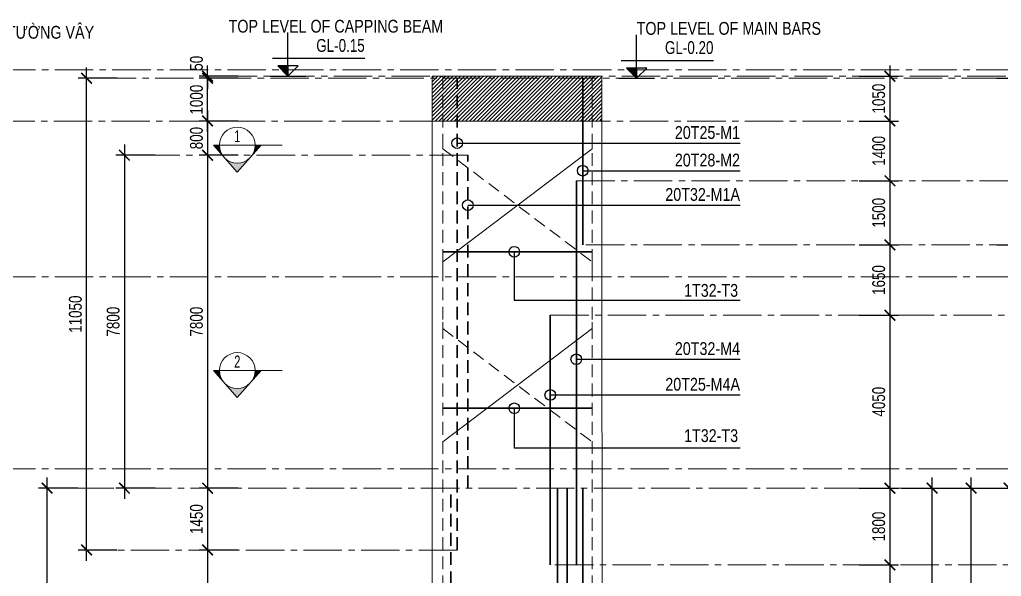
# Model space of a CAD drawing. Header units: millimetres. Extents: x 2746337 to 7547699, y -363432 to 15720.
# Drawn here: x 2972833 to 2995849, y -11866 to 1174 of the extents above; entities that cross this region are included whole.
import ezdxf
from ezdxf.enums import TextEntityAlignment as Align

# ---------------------------------------------------------------- set-up
doc = ezdxf.new("R2010")
doc.units = ezdxf.units.MM
doc.header["$LTSCALE"] = 1200
doc.header["$PDMODE"] = 3
for name, pattern in [('CENTER2', [1.125, 0.75, -0.125, 0.125, -0.125]), ('CONTINOUS', [0]), ('HIDDEN', [0.375, 0.25, -0.125])]:
    doc.linetypes.add(name, pattern=pattern)
for name, color, linetype, lineweight in [('1', 9, 'Continuous', 13), ('BOUND', 3, 'Continuous', 20), ('C1CO', 4, 'Continuous', 35), ('ENOTE', 2, 'Continuous', 15), ('Grid line', 160, 'CENTER2', 5), ('HIDE', 8, 'HIDDEN', 13), ('K-THUOC', 1, 'Continuous', 18), ('LEADER', 8, 'Continuous', 9), ('T1CO', 4, 'Continuous', 20), ('T1HI', 4, 'HIDDEN', 13), ('TCHI', 4, 'HIDDEN', 30), ('TEXTMA', 2, 'Continuous', 13), ('TEXTVN', 2, 'Continuous', 20)]:
    doc.layers.add(name, color=color, linetype=linetype, lineweight=lineweight)
for name, color, linetype in [('CDC.02.DIM', 1, 'Continuous'), ('CDC.06.TEXT', 2, 'Continuous'), ('CDC.10.HATCH', 251, 'Continuous')]:
    doc.layers.add(name, color=color, linetype=linetype)
doc.styles.add('DB_Arial', font='arial.ttf', dxfattribs={"width": 0.8})
doc.styles.add('SMTEXT', font='arial.ttf', dxfattribs={"width": 0.75})
doc.styles.add('TEXTVN', font='VHELVCN.TTF', dxfattribs={"width": 0.8})
doc.dimstyles.new('BSV1-100', dxfattribs={"dimtxt": 300, "dimasz": 250, "dimexe": 200, "dimexo": 0, "dimgap": 108, "dimtad": 1, "dimdec": 0, "dimdsep": 46, "dimtxsty": 'SMTEXT', "dimblk": 'ARCHTICK', "dimcen": 100, "dimdle": 250, "dimclrd": 256, "dimclre": 256, "dimclrt": 1, "dimadec": 0, "dimazin": 0, "dimtfac": 1, "dimtdec": 0, "dimtix": 1, "dimtmove": 2, "dimatfit": 3, "dimfxl": 720, "dimfxlon": 1, "dimtolj": 1, "dimtzin": 0, "dimarcsym": 0})
doc.dimstyles.new('BSV25', dxfattribs={"dimtxt": 300, "dimasz": 250, "dimexe": 200, "dimexo": 0, "dimgap": 108, "dimtad": 1, "dimdec": 0, "dimlfac": 0.25, "dimdsep": 46, "dimtxsty": 'SMTEXT', "dimblk": 'ARCHTICK', "dimcen": 100, "dimdle": 250, "dimclrd": 256, "dimclre": 256, "dimclrt": 2, "dimadec": 0, "dimazin": 0, "dimtfac": 1, "dimtdec": 0, "dimtix": 1, "dimtmove": 2, "dimatfit": 3, "dimfxl": 800, "dimfxlon": 1, "dimtolj": 1, "dimtzin": 0, "dimarcsym": 0})

# ---------------------------------------------------------------- blocks, each defined once
blk = doc.blocks.new('_ArchTick')
at = {"color": 0, "linetype": 'ByBlock', "const_width": 0.15}
blk.add_lwpolyline([(-0.5, -0.5), (0.5, 0.5)], dxfattribs=at)
blk = doc.blocks.new('SIGSEC')
at = {"layer": '1', "lineweight": 9}
h = blk.add_hatch(color=256, dxfattribs=at)
h.dxf.hatch_style = 1
h.paths.add_polyline_path([(-420, 0), (-560, 0), (-315, -278, -0.182676)])
h = blk.add_hatch(color=256, dxfattribs=at)
h.dxf.hatch_style = 1
h.paths.add_polyline_path([(560, 0), (420, 0, -0.182676), (315, -278)])
h = blk.add_hatch(color=256, dxfattribs=at)
h.dxf.hatch_style = 1
h.paths.add_polyline_path([(315, -278, -0.451416), (-315, -278), (0, -635)])
at = {"layer": '1', "lineweight": 9, "elevation": 0}
blk.add_lwpolyline([(1050, 0), (-560, 0), (0, -635), (560, 0)], dxfattribs=at)
at = {"layer": '1', "lineweight": 9}
blk.add_circle((0, 0), 420, dxfattribs=at)
at = {"layer": 'BOUND', "lineweight": 9, "style": 'TEXTVN', "width": 0.8}
blk.add_attdef('SEC', text='', height=280, dxfattribs=at).set_placement((0, 210, 0), align=Align.MIDDLE_CENTER)
blk = doc.blocks.new('tag_cd')
at = {"layer": 'CDC.10.HATCH'}
blk.add_hatch(color=256, dxfattribs=at).paths.add_polyline_path([(180, 240), (420, 0), (420, 240)])
at = {"layer": 'CDC.02.DIM'}
for points in [[(420, 240), (420, 0), (660, 240), (180, 240), (420, 0), (420, 1020)], [(60, 420), (2220, 420)], [(0, 0), (840, 0)]]:
    blk.add_lwpolyline(points, dxfattribs=at)
at = {"layer": 'CDC.06.TEXT', "ltscale": 0.5, "style": 'SMTEXT', "width": 0.75}
blk.add_attdef('CD', text='', height=300, dxfattribs=at).set_placement((2220, 570), align=Align.RIGHT)
blk = doc.blocks.new('*D331')
at = {"layer": 'Defpoints', "color": 0, "transparency": 16777216}
for p in [(2967228, 0), (2966665, -4850), (2999944, -4850)]:
    blk.add_point(p, dxfattribs=at)
at = {"layer": 'K-THUOC', "lineweight": -2, "transparency": 16777216}
for p, q in [((2966665, 250), (2966665, -5100)), ((2967228, 0), (2966465, 0)), ((2967385, -4850), (2966465, -4850))]:
    blk.add_line(p, q, dxfattribs=at)
at = {"layer": 'K-THUOC', "lineweight": -2, "transparency": 16777216, "xscale": 250, "yscale": 250, "zscale": 250}
for p, rotation in [((2966665, 0), 90), ((2966665, -4850), 270)]:
    blk.add_blockref('_ArchTick', p, dxfattribs=dict(at, rotation=rotation))
at = {"layer": 'K-THUOC', "color": 1, "transparency": 16777216, "insert": (2966404, -2425), "char_height": 300, "attachment_point": 5, "rotation": 90, "style": 'SMTEXT'}
blk.add_mtext('\\A1;4850', dxfattribs=at)
blk = doc.blocks.new('*D332')
at = {"layer": 'Defpoints', "color": 0, "transparency": 16777216}
for p in [(2999944, -4850), (2966665, -9350), (2999944, -9350)]:
    blk.add_point(p, dxfattribs=at)
at = {"layer": 'K-THUOC', "lineweight": -2, "transparency": 16777216}
for p, q in [((2966665, -4600), (2966665, -9600)), ((2967385, -4850), (2966465, -4850)), ((2967385, -9350), (2966465, -9350))]:
    blk.add_line(p, q, dxfattribs=at)
at = {"layer": 'K-THUOC', "lineweight": -2, "transparency": 16777216, "xscale": 250, "yscale": 250, "zscale": 250}
for p, rotation in [((2966665, -4850), 90), ((2966665, -9350), 270)]:
    blk.add_blockref('_ArchTick', p, dxfattribs=dict(at, rotation=rotation))
at = {"layer": 'K-THUOC', "color": 1, "transparency": 16777216, "insert": (2966404, -7100), "char_height": 300, "attachment_point": 5, "rotation": 90, "style": 'SMTEXT'}
blk.add_mtext('\\A1;4500', dxfattribs=at)
blk = doc.blocks.new('*D333')
at = {"layer": 'Defpoints', "color": 0, "transparency": 16777216}
for p in [(2999944, -9350), (2966665, -13150), (2999944, -13150)]:
    blk.add_point(p, dxfattribs=at)
at = {"layer": 'K-THUOC', "lineweight": -2, "transparency": 16777216}
for p, q in [((2966665, -9100), (2966665, -13400)), ((2967385, -9350), (2966465, -9350)), ((2967385, -13150), (2966465, -13150))]:
    blk.add_line(p, q, dxfattribs=at)
at = {"layer": 'K-THUOC', "lineweight": -2, "transparency": 16777216, "xscale": 250, "yscale": 250, "zscale": 250}
for p, rotation in [((2966665, -9350), 90), ((2966665, -13150), 270)]:
    blk.add_blockref('_ArchTick', p, dxfattribs=dict(at, rotation=rotation))
at = {"layer": 'K-THUOC', "color": 1, "transparency": 16777216, "insert": (2966404, -11250), "char_height": 300, "attachment_point": 5, "rotation": 90, "style": 'SMTEXT'}
blk.add_mtext('\\A1;3800', dxfattribs=at)
blk = doc.blocks.new('*D334')
at = {"layer": 'Defpoints', "color": 0, "transparency": 16777216}
for p in [(2986482, -150), (2986482, -1200), (2993236, -1200)]:
    blk.add_point(p, dxfattribs=at)
at = {"layer": 'K-THUOC', "lineweight": -2, "transparency": 16777216}
for p, q in [((2993236, 100), (2993236, -1450)), ((2992516, -150), (2993436, -150)), ((2992516, -1200), (2993436, -1200))]:
    blk.add_line(p, q, dxfattribs=at)
at = {"layer": 'K-THUOC', "lineweight": -2, "transparency": 16777216, "xscale": 250, "yscale": 250, "zscale": 250}
for p, rotation in [((2993236, -150), 90), ((2993236, -1200), 270)]:
    blk.add_blockref('_ArchTick', p, dxfattribs=dict(at, rotation=rotation))
at = {"layer": 'K-THUOC', "color": 1, "transparency": 16777216, "insert": (2992974, -675), "char_height": 300, "attachment_point": 5, "rotation": 90, "style": 'SMTEXT'}
blk.add_mtext('\\A1;1050', dxfattribs=at)
blk = doc.blocks.new('*D335')
at = {"layer": 'Defpoints', "color": 0, "transparency": 16777216}
for p in [(2986461, -2600), (2986461, -4100), (2993236, -4100)]:
    blk.add_point(p, dxfattribs=at)
at = {"layer": 'K-THUOC', "lineweight": -2, "transparency": 16777216}
for p, q in [((2993236, -2350), (2993236, -4350)), ((2992516, -2600), (2993436, -2600)), ((2992516, -4100), (2993436, -4100))]:
    blk.add_line(p, q, dxfattribs=at)
at = {"layer": 'K-THUOC', "lineweight": -2, "transparency": 16777216, "xscale": 250, "yscale": 250, "zscale": 250}
for p, rotation in [((2993236, -2600), 90), ((2993236, -4100), 270)]:
    blk.add_blockref('_ArchTick', p, dxfattribs=dict(at, rotation=rotation))
at = {"layer": 'K-THUOC', "color": 1, "transparency": 16777216, "insert": (2992974, -3350), "char_height": 300, "attachment_point": 5, "rotation": 90, "style": 'SMTEXT'}
blk.add_mtext('\\A1;1500', dxfattribs=at)
blk = doc.blocks.new('*D336')
at = {"layer": 'Defpoints', "color": 0, "transparency": 16777216}
for p in [(2986461, -4100), (2986461, -5750), (2993236, -5750)]:
    blk.add_point(p, dxfattribs=at)
at = {"layer": 'K-THUOC', "lineweight": -2, "transparency": 16777216}
for p, q in [((2993236, -3850), (2993236, -6000)), ((2992516, -4100), (2993436, -4100)), ((2992516, -5750), (2993436, -5750))]:
    blk.add_line(p, q, dxfattribs=at)
at = {"layer": 'K-THUOC', "lineweight": -2, "transparency": 16777216, "xscale": 250, "yscale": 250, "zscale": 250}
for p, rotation in [((2993236, -4100), 90), ((2993236, -5750), 270)]:
    blk.add_blockref('_ArchTick', p, dxfattribs=dict(at, rotation=rotation))
at = {"layer": 'K-THUOC', "color": 1, "transparency": 16777216, "insert": (2992974, -4925), "char_height": 300, "attachment_point": 5, "rotation": 90, "style": 'SMTEXT'}
blk.add_mtext('\\A1;1650', dxfattribs=at)
blk = doc.blocks.new('*D337')
at = {"layer": 'Defpoints', "color": 0, "transparency": 16777216}
for p in [(2986461, -5750), (2986461, -9800), (2993236, -9800)]:
    blk.add_point(p, dxfattribs=at)
at = {"layer": 'K-THUOC', "lineweight": -2, "transparency": 16777216}
for p, q in [((2993236, -5500), (2993236, -10050)), ((2992516, -5750), (2993436, -5750)), ((2992516, -9800), (2993436, -9800))]:
    blk.add_line(p, q, dxfattribs=at)
at = {"layer": 'K-THUOC', "lineweight": -2, "transparency": 16777216, "xscale": 250, "yscale": 250, "zscale": 250}
for p, rotation in [((2993236, -5750), 90), ((2993236, -9800), 270)]:
    blk.add_blockref('_ArchTick', p, dxfattribs=dict(at, rotation=rotation))
at = {"layer": 'K-THUOC', "color": 1, "transparency": 16777216, "insert": (2992974, -7775), "char_height": 300, "attachment_point": 5, "rotation": 90, "style": 'SMTEXT'}
blk.add_mtext('\\A1;4050', dxfattribs=at)
blk = doc.blocks.new('*D338')
at = {"layer": 'Defpoints', "color": 0, "transparency": 16777216}
for p in [(2986461, -9800), (2986461, -11600), (2993236, -11600)]:
    blk.add_point(p, dxfattribs=at)
at = {"layer": 'K-THUOC', "lineweight": -2, "transparency": 16777216}
for p, q in [((2993236, -9550), (2993236, -11850)), ((2992516, -9800), (2993436, -9800)), ((2992516, -11600), (2993436, -11600))]:
    blk.add_line(p, q, dxfattribs=at)
at = {"layer": 'K-THUOC', "lineweight": -2, "transparency": 16777216, "xscale": 250, "yscale": 250, "zscale": 250}
for p, rotation in [((2993236, -9800), 90), ((2993236, -11600), 270)]:
    blk.add_blockref('_ArchTick', p, dxfattribs=dict(at, rotation=rotation))
at = {"layer": 'K-THUOC', "color": 1, "transparency": 16777216, "insert": (2992974, -10700), "char_height": 300, "attachment_point": 5, "rotation": 90, "style": 'SMTEXT'}
blk.add_mtext('\\A1;1800', dxfattribs=at)
blk = doc.blocks.new('*D339')
at = {"layer": 'Defpoints', "color": 0, "transparency": 16777216}
for p in [(2986461, -11600), (2986461, -18800), (2993236, -18800)]:
    blk.add_point(p, dxfattribs=at)
at = {"layer": 'K-THUOC', "lineweight": -2, "transparency": 16777216}
for p, q in [((2993236, -11350), (2993236, -19050)), ((2992516, -11600), (2993436, -11600)), ((2992516, -18800), (2993436, -18800))]:
    blk.add_line(p, q, dxfattribs=at)
at = {"layer": 'K-THUOC', "lineweight": -2, "transparency": 16777216, "xscale": 250, "yscale": 250, "zscale": 250}
for p, rotation in [((2993236, -11600), 90), ((2993236, -18800), 270)]:
    blk.add_blockref('_ArchTick', p, dxfattribs=dict(at, rotation=rotation))
at = {"layer": 'K-THUOC', "color": 1, "transparency": 16777216, "insert": (2992974, -15200), "char_height": 300, "attachment_point": 5, "rotation": 90, "style": 'SMTEXT'}
blk.add_mtext('\\A1;7200', dxfattribs=at)
blk = doc.blocks.new('*D344')
at = {"layer": 'Defpoints', "color": 0, "transparency": 16777216}
for p in [(2985417, -9800), (2996030, -9800), (2985417, -21500)]:
    blk.add_point(p, dxfattribs=at)
at = {"layer": 'K-THUOC', "lineweight": -2, "transparency": 16777216}
for p, q in [((2996030, -21750), (2996030, -9550)), ((2995310, -9800), (2996230, -9800)), ((2995310, -21500), (2996230, -21500))]:
    blk.add_line(p, q, dxfattribs=at)
at = {"layer": 'K-THUOC', "lineweight": -2, "transparency": 16777216, "xscale": 250, "yscale": 250, "zscale": 250}
for p, rotation in [((2996030, -9800), 90), ((2996030, -21500), 270)]:
    blk.add_blockref('_ArchTick', p, dxfattribs=dict(at, rotation=rotation))
at = {"layer": 'K-THUOC', "color": 1, "transparency": 16777216, "insert": (2995769, -15650), "char_height": 300, "attachment_point": 5, "rotation": 90, "style": 'SMTEXT'}
blk.add_mtext('\\A1;11700', dxfattribs=at)
blk = doc.blocks.new('*D345')
at = {"layer": 'Defpoints', "color": 0, "transparency": 16777216}
for p in [(2986805, -2600), (2997885, -2600), (2986805, -11600)]:
    blk.add_point(p, dxfattribs=at)
at = {"layer": 'K-THUOC', "lineweight": -2, "transparency": 16777216}
for p, q in [((2997885, -11850), (2997885, -2350)), ((2997165, -2600), (2998085, -2600)), ((2997165, -11600), (2998085, -11600))]:
    blk.add_line(p, q, dxfattribs=at)
at = {"layer": 'K-THUOC', "lineweight": -2, "transparency": 16777216, "xscale": 250, "yscale": 250, "zscale": 250}
for p, rotation in [((2997885, -2600), 90), ((2997885, -11600), 270)]:
    blk.add_blockref('_ArchTick', p, dxfattribs=dict(at, rotation=rotation))
at = {"layer": 'K-THUOC', "color": 1, "transparency": 16777216, "insert": (2997623, -7100), "char_height": 300, "attachment_point": 5, "rotation": 90, "style": 'SMTEXT'}
blk.add_mtext('\\A1;9000', dxfattribs=at)
blk = doc.blocks.new('*D346')
at = {"layer": 'Defpoints', "color": 0, "transparency": 16777216}
for p in [(2986111, -200), (2996464, -200), (2986111, -4100)]:
    blk.add_point(p, dxfattribs=at)
at = {"layer": 'K-THUOC', "lineweight": -2, "transparency": 16777216}
for p, q in [((2996464, -4350), (2996464, 50)), ((2995744, -200), (2996664, -200)), ((2995744, -4100), (2996664, -4100))]:
    blk.add_line(p, q, dxfattribs=at)
at = {"layer": 'K-THUOC', "lineweight": -2, "transparency": 16777216, "xscale": 250, "yscale": 250, "zscale": 250}
for p, rotation in [((2996464, -200), 90), ((2996464, -4100), 270)]:
    blk.add_blockref('_ArchTick', p, dxfattribs=dict(at, rotation=rotation))
at = {"layer": 'K-THUOC', "color": 1, "transparency": 16777216, "insert": (2996202, -2150), "char_height": 300, "attachment_point": 5, "rotation": 90, "style": 'SMTEXT'}
blk.add_mtext('\\A1;3900', dxfattribs=at)
blk = doc.blocks.new('*D347')
at = {"layer": 'Defpoints', "color": 0, "transparency": 16777216}
for p in [(2985117, -9800), (2995138, -9800), (2985117, -19800)]:
    blk.add_point(p, dxfattribs=at)
at = {"layer": 'K-THUOC', "lineweight": -2, "transparency": 16777216}
for p, q in [((2995138, -20050), (2995138, -9550)), ((2994418, -9800), (2995338, -9800)), ((2994418, -19800), (2995338, -19800))]:
    blk.add_line(p, q, dxfattribs=at)
at = {"layer": 'K-THUOC', "lineweight": -2, "transparency": 16777216, "xscale": 250, "yscale": 250, "zscale": 250}
for p, rotation in [((2995138, -9800), 90), ((2995138, -19800), 270)]:
    blk.add_blockref('_ArchTick', p, dxfattribs=dict(at, rotation=rotation))
at = {"layer": 'K-THUOC', "color": 1, "transparency": 16777216, "insert": (2994876, -14800), "char_height": 300, "attachment_point": 5, "rotation": 90, "style": 'SMTEXT'}
blk.add_mtext('\\A1;10000', dxfattribs=at)
blk = doc.blocks.new('*D348')
at = {"layer": 'Defpoints', "color": 0, "transparency": 16777216}
for p in [(2984817, -9800), (2994227, -9800), (2984817, -18800)]:
    blk.add_point(p, dxfattribs=at)
at = {"layer": 'K-THUOC', "lineweight": -2, "transparency": 16777216}
for p, q in [((2994227, -19050), (2994227, -9550)), ((2993507, -9800), (2994427, -9800)), ((2993507, -18800), (2994427, -18800))]:
    blk.add_line(p, q, dxfattribs=at)
at = {"layer": 'K-THUOC', "lineweight": -2, "transparency": 16777216, "xscale": 250, "yscale": 250, "zscale": 250}
for p, rotation in [((2994227, -9800), 90), ((2994227, -18800), 270)]:
    blk.add_blockref('_ArchTick', p, dxfattribs=dict(at, rotation=rotation))
at = {"layer": 'K-THUOC', "color": 1, "transparency": 16777216, "insert": (2993966, -14300), "char_height": 300, "attachment_point": 5, "rotation": 90, "style": 'SMTEXT'}
blk.add_mtext('\\A1;9000', dxfattribs=at)
blk = doc.blocks.new('*D349')
at = {"layer": 'Defpoints', "color": 0, "transparency": 16777216}
for p in [(2977240, -200), (2982317, -200), (2982317, -1200)]:
    blk.add_point(p, dxfattribs=at)
at = {"layer": 'K-THUOC', "lineweight": -2, "transparency": 16777216}
for p, q in [((2977240, -1450), (2977240, 50)), ((2977960, -200), (2977040, -200)), ((2977960, -1200), (2977040, -1200))]:
    blk.add_line(p, q, dxfattribs=at)
at = {"layer": 'K-THUOC', "lineweight": -2, "transparency": 16777216, "xscale": 250, "yscale": 250, "zscale": 250}
for p, rotation in [((2977240, -200), 90), ((2977240, -1200), 270)]:
    blk.add_blockref('_ArchTick', p, dxfattribs=dict(at, rotation=rotation))
at = {"layer": 'K-THUOC', "color": 1, "transparency": 16777216, "insert": (2976979, -700), "char_height": 300, "attachment_point": 5, "rotation": 90, "style": 'SMTEXT'}
blk.add_mtext('\\A1;1000', dxfattribs=at)
blk = doc.blocks.new('*D350')
at = {"layer": 'Defpoints', "color": 0, "transparency": 16777216}
for p in [(2982296, -2000), (2977240, -9799), (2982296, -9799)]:
    blk.add_point(p, dxfattribs=at)
at = {"layer": 'K-THUOC', "lineweight": -2, "transparency": 16777216}
for p, q in [((2977240, -1750), (2977240, -10049)), ((2977960, -2000), (2977040, -2000)), ((2977960, -9799), (2977040, -9799))]:
    blk.add_line(p, q, dxfattribs=at)
at = {"layer": 'K-THUOC', "lineweight": -2, "transparency": 16777216, "xscale": 250, "yscale": 250, "zscale": 250}
for p, rotation in [((2977240, -2000), 90), ((2977240, -9799), 270)]:
    blk.add_blockref('_ArchTick', p, dxfattribs=dict(at, rotation=rotation))
at = {"layer": 'K-THUOC', "color": 1, "transparency": 16777216, "insert": (2976979, -5900), "char_height": 300, "attachment_point": 5, "rotation": 90, "style": 'SMTEXT'}
blk.add_mtext('\\A1;7800', dxfattribs=at)
blk = doc.blocks.new('*D351')
at = {"layer": 'Defpoints', "color": 0, "transparency": 16777216}
for p in [(2982296, -11250), (2977240, -14200), (2982296, -14200)]:
    blk.add_point(p, dxfattribs=at)
at = {"layer": 'K-THUOC', "lineweight": -2, "transparency": 16777216}
for p, q in [((2977240, -11000), (2977240, -14450)), ((2977960, -11250), (2977040, -11250)), ((2977960, -14200), (2977040, -14200))]:
    blk.add_line(p, q, dxfattribs=at)
at = {"layer": 'K-THUOC', "lineweight": -2, "transparency": 16777216, "xscale": 250, "yscale": 250, "zscale": 250}
for p, rotation in [((2977240, -11250), 90), ((2977240, -14200), 270)]:
    blk.add_blockref('_ArchTick', p, dxfattribs=dict(at, rotation=rotation))
at = {"layer": 'K-THUOC', "color": 1, "transparency": 16777216, "insert": (2976979, -12725), "char_height": 300, "attachment_point": 5, "rotation": 90, "style": 'SMTEXT'}
blk.add_mtext('\\A1;2950', dxfattribs=at)
blk = doc.blocks.new('*D355')
at = {"layer": 'Defpoints', "color": 0, "transparency": 16777216}
for p in [(2973476, -9800), (2981896, -9800), (2981896, -21500)]:
    blk.add_point(p, dxfattribs=at)
at = {"layer": 'K-THUOC', "lineweight": -2, "transparency": 16777216}
for p, q in [((2973476, -21750), (2973476, -9550)), ((2974196, -9800), (2973276, -9800)), ((2974196, -21500), (2973276, -21500))]:
    blk.add_line(p, q, dxfattribs=at)
at = {"layer": 'K-THUOC', "lineweight": -2, "transparency": 16777216, "xscale": 250, "yscale": 250, "zscale": 250}
for p, rotation in [((2973476, -9800), 90), ((2973476, -21500), 270)]:
    blk.add_blockref('_ArchTick', p, dxfattribs=dict(at, rotation=rotation))
at = {"layer": 'K-THUOC', "color": 1, "transparency": 16777216, "insert": (2973215, -15650), "char_height": 300, "attachment_point": 5, "rotation": 90, "style": 'SMTEXT'}
blk.add_mtext('\\A1;11700', dxfattribs=at)
blk = doc.blocks.new('*D356')
at = {"layer": 'Defpoints', "color": 0, "transparency": 16777216}
for p in [(2974403, -200), (2980811, -200), (2980811, -11250)]:
    blk.add_point(p, dxfattribs=at)
at = {"layer": 'K-THUOC', "lineweight": -2, "transparency": 16777216}
for p, q in [((2974403, -11500), (2974403, 50)), ((2975123, -200), (2974203, -200)), ((2975123, -11250), (2974203, -11250))]:
    blk.add_line(p, q, dxfattribs=at)
at = {"layer": 'K-THUOC', "lineweight": -2, "transparency": 16777216, "xscale": 250, "yscale": 250, "zscale": 250}
for p, rotation in [((2974403, -200), 90), ((2974403, -11250), 270)]:
    blk.add_blockref('_ArchTick', p, dxfattribs=dict(at, rotation=rotation))
at = {"layer": 'K-THUOC', "color": 1, "transparency": 16777216, "insert": (2974141, -5725), "char_height": 300, "attachment_point": 5, "rotation": 90, "style": 'SMTEXT'}
blk.add_mtext('\\A1;11050', dxfattribs=at)
blk = doc.blocks.new('*D357')
at = {"layer": 'Defpoints', "color": 0, "transparency": 16777216}
for p in [(2981061, -2000), (2975288, -9800), (2981061, -9800)]:
    blk.add_point(p, dxfattribs=at)
at = {"layer": 'K-THUOC', "lineweight": -2, "transparency": 16777216}
for p, q in [((2975288, -1750), (2975288, -10050)), ((2976008, -2000), (2975088, -2000)), ((2976008, -9800), (2975088, -9800))]:
    blk.add_line(p, q, dxfattribs=at)
at = {"layer": 'K-THUOC', "lineweight": -2, "transparency": 16777216, "xscale": 250, "yscale": 250, "zscale": 250}
for p, rotation in [((2975288, -2000), 90), ((2975288, -9800), 270)]:
    blk.add_blockref('_ArchTick', p, dxfattribs=dict(at, rotation=rotation))
at = {"layer": 'K-THUOC', "color": 1, "transparency": 16777216, "insert": (2975027, -5900), "char_height": 300, "attachment_point": 5, "rotation": 90, "style": 'SMTEXT'}
blk.add_mtext('\\A1;7800', dxfattribs=at)
blk = doc.blocks.new('*D359')
at = {"layer": 'Defpoints', "color": 0, "transparency": 16777216}
for p in [(2982296, -9800), (2977240, -11250), (2982296, -11250)]:
    blk.add_point(p, dxfattribs=at)
at = {"layer": 'K-THUOC', "lineweight": -2, "transparency": 16777216}
for p, q in [((2977240, -9550), (2977240, -11500)), ((2977960, -9800), (2977040, -9800)), ((2977960, -11250), (2977040, -11250))]:
    blk.add_line(p, q, dxfattribs=at)
at = {"layer": 'K-THUOC', "lineweight": -2, "transparency": 16777216, "xscale": 250, "yscale": 250, "zscale": 250}
for p, rotation in [((2977240, -9800), 90), ((2977240, -11250), 270)]:
    blk.add_blockref('_ArchTick', p, dxfattribs=dict(at, rotation=rotation))
at = {"layer": 'K-THUOC', "color": 1, "transparency": 16777216, "insert": (2976979, -10525), "char_height": 300, "attachment_point": 5, "rotation": 90, "style": 'SMTEXT'}
blk.add_mtext('\\A1;1450', dxfattribs=at)
blk = doc.blocks.new('*D361')
at = {"layer": 'Defpoints', "color": 0, "transparency": 16777216}
for p in [(2986482, -1200), (2986461, -2600), (2993236, -2600)]:
    blk.add_point(p, dxfattribs=at)
at = {"layer": 'K-THUOC', "lineweight": -2, "transparency": 16777216}
for p, q in [((2993236, -950), (2993236, -2850)), ((2992516, -1200), (2993436, -1200)), ((2992516, -2600), (2993436, -2600))]:
    blk.add_line(p, q, dxfattribs=at)
at = {"layer": 'K-THUOC', "lineweight": -2, "transparency": 16777216, "xscale": 250, "yscale": 250, "zscale": 250}
for p, rotation in [((2993236, -1200), 90), ((2993236, -2600), 270)]:
    blk.add_blockref('_ArchTick', p, dxfattribs=dict(at, rotation=rotation))
at = {"layer": 'K-THUOC', "color": 1, "transparency": 16777216, "insert": (2992974, -1900), "char_height": 300, "attachment_point": 5, "rotation": 90, "style": 'SMTEXT'}
blk.add_mtext('\\A1;1400', dxfattribs=at)
blk = doc.blocks.new('*D362')
at = {"layer": 'Defpoints', "color": 0, "transparency": 16777216}
for p in [(2982296, -1200), (2977240, -2000), (2982296, -2000)]:
    blk.add_point(p, dxfattribs=at)
at = {"layer": 'K-THUOC', "lineweight": -2, "transparency": 16777216}
for p, q in [((2977240, -950), (2977240, -2250)), ((2977960, -1200), (2977040, -1200)), ((2977960, -2000), (2977040, -2000))]:
    blk.add_line(p, q, dxfattribs=at)
at = {"layer": 'K-THUOC', "lineweight": -2, "transparency": 16777216, "xscale": 250, "yscale": 250, "zscale": 250}
for p, rotation in [((2977240, -1200), 90), ((2977240, -2000), 270)]:
    blk.add_blockref('_ArchTick', p, dxfattribs=dict(at, rotation=rotation))
at = {"layer": 'K-THUOC', "color": 1, "transparency": 16777216, "insert": (2976979, -1600), "char_height": 300, "attachment_point": 5, "rotation": 90, "style": 'SMTEXT'}
blk.add_mtext('\\A1;800', dxfattribs=at)
blk = doc.blocks.new('*D325')
at = {"layer": 'Defpoints', "color": 0, "transparency": 16777216}
for p in [(2999944, -1500), (2994397, -26000), (3005111, -26000)]:
    blk.add_point(p, dxfattribs=at)
at = {"layer": 'K-THUOC', "lineweight": -2, "transparency": 16777216}
for p, q in [((3005111, -1250), (3005111, -26250)), ((3004391, -1500), (3005311, -1500)), ((3004391, -26000), (3005311, -26000))]:
    blk.add_line(p, q, dxfattribs=at)
at = {"layer": 'K-THUOC', "lineweight": -2, "transparency": 16777216, "xscale": 250, "yscale": 250, "zscale": 250}
for p, rotation in [((3005111, -1500), 90), ((3005111, -26000), 270)]:
    blk.add_blockref('_ArchTick', p, dxfattribs=dict(at, rotation=rotation))
at = {"layer": 'K-THUOC', "color": 1, "transparency": 16777216, "insert": (3004850, -13750), "char_height": 300, "attachment_point": 5, "rotation": 90, "style": 'SMTEXT'}
blk.add_mtext('\\A1;24500', dxfattribs=at)
blk = doc.blocks.new('*D327')
at = {"layer": 'Defpoints', "color": 0, "transparency": 16777216}
for p in [(2999144, 0), (3006172, 0), (2994397, -26000)]:
    blk.add_point(p, dxfattribs=at)
at = {"layer": 'K-THUOC', "lineweight": -2, "transparency": 16777216}
for p, q in [((3006172, -26250), (3006172, 250)), ((3005452, 0), (3006372, 0)), ((3005452, -26000), (3006372, -26000))]:
    blk.add_line(p, q, dxfattribs=at)
at = {"layer": 'K-THUOC', "lineweight": -2, "transparency": 16777216, "xscale": 250, "yscale": 250, "zscale": 250}
for p, rotation in [((3006172, 0), 90), ((3006172, -26000), 270)]:
    blk.add_blockref('_ArchTick', p, dxfattribs=dict(at, rotation=rotation))
at = {"layer": 'K-THUOC', "color": 1, "transparency": 16777216, "insert": (3005911, -13000), "char_height": 300, "attachment_point": 5, "rotation": 90, "style": 'SMTEXT'}
blk.add_mtext('\\A1;26000', dxfattribs=at)
blk = doc.blocks.new('*D365')
at = {"layer": 'Defpoints', "color": 0, "transparency": 16777216}
for p in [(2986505, -5750), (2986505, -11600), (2996956, -11600)]:
    blk.add_point(p, dxfattribs=at)
at = {"layer": 'K-THUOC', "lineweight": -2, "transparency": 16777216}
for p, q in [((2996956, -5500), (2996956, -11850)), ((2996236, -5750), (2997156, -5750)), ((2996236, -11600), (2997156, -11600))]:
    blk.add_line(p, q, dxfattribs=at)
at = {"layer": 'K-THUOC', "lineweight": -2, "transparency": 16777216, "xscale": 250, "yscale": 250, "zscale": 250}
for p, rotation in [((2996956, -5750), 90), ((2996956, -11600), 270)]:
    blk.add_blockref('_ArchTick', p, dxfattribs=dict(at, rotation=rotation))
at = {"layer": 'K-THUOC', "color": 1, "transparency": 16777216, "insert": (2996695, -8675), "char_height": 300, "attachment_point": 5, "rotation": 90, "style": 'SMTEXT'}
blk.add_mtext('\\A1;5850', dxfattribs=at)
blk = doc.blocks.new('thép ben dao-type2a')
at = {"layer": 'TCHI', "linetype": 'HIDDEN'}
for p, q in [((2983661, -11250), (2983661, -200)), ((2983511, -21500), (2983511, -9800)), ((2983661, -26000), (2983661, -20150))]:
    blk.add_line(p, q, dxfattribs=at)
at = {"layer": 'TCHI', "color": 6, "linetype": 'HIDDEN'}
for p, q in [((2983911, -9800), (2983911, -2000)), ((2983784, -20050), (2983784, -14200))]:
    blk.add_line(p, q, dxfattribs=at)
blk = doc.blocks.new('l2-type 2a')
at = {"layer": 'TCHI', "color": 6, "linetype": 'CONTINOUS'}
for p, q in [((2985374, -11600), (2985374, -5750)), ((2985546, -19800), (2985546, -9800))]:
    blk.add_line(p, q, dxfattribs=at)
blk = doc.blocks.new('L1-type2a')
at = {"layer": 'TCHI', "linetype": 'CONTINOUS'}
for p, q in [((2986111, -4100), (2986111, -200)), ((2985961, -11600), (2985961, -2600)), ((2985749, -18800), (2985749, -9800)), ((2986111, -21500), (2986111, -9800)), ((2985961, -26000), (2985961, -20150))]:
    blk.add_line(p, q, dxfattribs=at)
blk = doc.blocks.new('*D373')
at = {"layer": 'Defpoints', "color": 0, "transparency": 16777216}
for p in [(2977240, -150), (2982504, -150), (2982504, -200)]:
    blk.add_point(p, dxfattribs=at)
at = {"layer": 'K-THUOC', "lineweight": -2, "transparency": 16777216}
for p, q in [((2977240, -150), (2977240, 100)), ((2977960, -150), (2977040, -150)), ((2977960, -200), (2977040, -200)), ((2977240, -200), (2977240, -150)), ((2977240, -200), (2977240, -450))]:
    blk.add_line(p, q, dxfattribs=at)
at = {"layer": 'K-THUOC', "lineweight": -2, "transparency": 16777216, "xscale": 250, "yscale": 250, "zscale": 250}
for p, rotation in [((2977240, -150), 270), ((2977240, -200), 90)]:
    blk.add_blockref('_ArchTick', p, dxfattribs=dict(at, rotation=rotation))
at = {"layer": 'K-THUOC', "color": 1, "transparency": 16777216, "insert": (2976979, 153), "char_height": 300, "attachment_point": 5, "rotation": 90, "style": 'SMTEXT'}
blk.add_mtext('\\A1;50', dxfattribs=at)

msp = doc.modelspace()

# ---------------------------------------------------------------- hatches: boundary and pattern name
at = {"layer": 'CDC.10.HATCH'}
h = msp.add_hatch(dxfattribs=at)
h.set_pattern_fill('ANSI31', color=256, scale=20)
h.set_pattern_definition([(45, (211017.96, 76681.77), (-44.9012806, 44.9012806), [])])
h.paths.add_polyline_path([(2982504, -1200), (2986482.3, -1200), (2986482.3, -150), (2982504, -150)])

# ---------------------------------------------------------------- linework, layer by layer
at = {"layer": 'BOUND'}
for points in [[(2982504, -1200), (2986482.3, -1200), (2986482.3, -150), (2982504, -150)], [(2982504, -45000), (2986504, -45000), (2986482.3, -1200), (2982504, -1200)]]:
    msp.add_lwpolyline(points, close=True, dxfattribs=at)
at = {"layer": 'C1CO'}
for p, q in [((2982754, -4262.5), (2986254, -4262.5)), ((2982754, -7924.9), (2986254, -7924.9))]:
    msp.add_line(p, q, dxfattribs=at)
at = {"layer": 'Grid line', "color": 2}
for p, q in [((2962856, 0), (2999943.6, 0)), ((2962856, -4850), (2999943.6, -4850)), ((2962856, -9350), (2999943.6, -9350))]:
    msp.add_line(p, q, dxfattribs=at)
at = {"layer": 'Grid line'}
for p, q in [((2993435.6, -1200), (2967625.3, -1200)), ((2983339.5, -1999.7), (2975087.9, -1999.7)), ((2985884.1, -2600.3), (2997884.6, -2600.3)), ((2986110.6, -4100.3), (2996663.6, -4100.3)), ((2985274, -5750.3), (2997083.7, -5750.3)), ((2974141.9, -9800.3), (2996230.1, -9800.3)), ((2983089.5, -11250.3), (2974876.2, -11250.3)), ((2997083.7, -11600.3), (2985274, -11600.3))]:
    msp.add_line(p, q, dxfattribs=at)
for points in [[(2974662.6, -200), (2995790.4, -200)], [(2977499.7, -150), (2999943.6, -150)]]:
    msp.add_lwpolyline(points, dxfattribs=at)
at = {"layer": 'HIDE'}
for p, q in [((2982754, -150), (2982754, -45000)), ((2986254, -150), (2986254, -45000))]:
    msp.add_line(p, q, dxfattribs=at)
at = {"layer": 'T1CO'}
for points in [[(2986254, -1700), (2986254, -1850), (2982754, -4500), (2982754, -4650)], [(2986254, -5913.8), (2986254, -6063.8), (2982754, -8713.8), (2982754, -8863.8)]]:
    msp.add_lwpolyline(points, dxfattribs=at)
at = {"layer": 'T1HI'}
for points in [[(2982754, -1700), (2982754, -1850), (2986254, -4500), (2986254, -4650)], [(2982754, -5913.8), (2982754, -6063.8), (2986254, -8713.8), (2986254, -8863.8)]]:
    msp.add_lwpolyline(points, dxfattribs=at)

# ---------------------------------------------------------------- block references
for name, p in [('thép ben dao-type2a', (-571.1, 0)), ('L1-type2a', (-76.5, 0)), ('l2-type 2a', (-100.3, 0))]:
    msp.add_blockref(name, p)
at = {"layer": '1', "lineweight": 20}
for p, values in [((2977936.3, -1765.4), {'SEC': '1'}), ((2977936.3, -7045.4), {'SEC': '2'})]:
    msp.add_blockref('SIGSEC', p, dxfattribs=at).add_auto_attribs(values)
at = {"layer": 'ENOTE'}
for p, values in [((2978703.5, -150), {'CD': 'GL-0.15'}), ((2986878.6, -200), {'CD': 'GL-0.20'})]:
    msp.add_blockref('tag_cd', p, dxfattribs=at).add_auto_attribs(values)

# ---------------------------------------------------------------- texts
at = {"layer": 'TEXTMA', "style": 'DB_Arial', "width": 0.8}
for s, p in [('20T25-M1', (2989721.7, -1619.7)), ('20T28-M2', (2989721.7, -2264.3)), ('20T32-M1A', (2989721.7, -3070.4)), ('1T32-T3', (2989677.5, -5317.5)), ('20T32-M4', (2989721.7, -6680.8)), ('20T25-M4A', (2989721.7, -7516.6)), ('1T32-T3', (2989677.5, -8720.3))]:
    msp.add_text(s, height=300, rotation=360, dxfattribs=at).set_placement(p, align=Align.RIGHT)
at = {"layer": 'TEXTVN', "style": 'DB_Arial', "width": 0.8}
for s, p in [('TOP LEVEL OF CAPPING BEAM', (2977733.1, 870)), ('CAO ĐỘ ĐỈNH TƯỜNG VÂY', (2970206.2, 727.9)), ('TOP LEVEL OF MAIN BARS', (2987298.6, 820))]:
    msp.add_text(s, height=300, dxfattribs=at).set_placement(p)

# ---------------------------------------------------------------- dimensions: what is measured, and where the dimension line sits
at = {"layer": 'K-THUOC'}
for base, p1, p2, picture, middle in [((2966665.3, -4850), (2967227.7, 0), (2999943.6, -4850), '*D331', (2966404.1, -2425)), ((3006172.3, 0), (2994396.9, -26000), (2999143.6, 0), '*D327', (3005911.1, -13000)), ((2974402.6, -200), (2980810.6, -11250.3), (2980810.6, -200), '*D356', (2974141.4, -5725.2)), ((2977239.7, -200), (2982317.2, -1200), (2982317.2, -200), '*D349', (2976978.5, -700)), ((2996463.6, -200), (2986110.6, -4100.3), (2986110.6, -200), '*D346', (2996202.4, -2150.2)), ((2993235.6, -1200), (2986482.3, -150), (2986482.3, -1200), '*D334', (2992974.4, -675)), ((2977239.7, -1999.7), (2982295.5, -1200), (2982295.5, -1999.7), '*D362', (2976978.5, -1599.8)), ((2993235.6, -2600.3), (2986482.3, -1200), (2986460.6, -2600.3), '*D361', (2992974.4, -1900.2)), ((3005111.5, -26000), (2999943.6, -1500), (2994396.9, -26000), '*D325', (3004850.3, -13750)), ((2975287.9, -9799.7), (2981060.6, -1999.7), (2981060.6, -9799.7), '*D357', (2975026.7, -5899.7)), ((2977239.7, -9799.3), (2982295.5, -1999.7), (2982295.5, -9799.3), '*D350', (2976978.5, -5899.5)), ((2993235.6, -4100.3), (2986460.6, -2600.3), (2986460.6, -4100.3), '*D335', (2992974.4, -3350.3)), ((2997884.6, -2600.3), (2986805, -11600.3), (2986805, -2600.3), '*D345', (2997623.5, -7100.3)), ((2993235.6, -5750.3), (2986460.6, -4100.3), (2986460.6, -5750.3), '*D336', (2992974.4, -4925.3)), ((2966665.3, -9350), (2999943.6, -4850), (2999943.6, -9350), '*D332', (2966404.1, -7100)), ((2993235.6, -9800.3), (2986460.6, -5750.3), (2986460.6, -9800.3), '*D337', (2992974.4, -7775.3)), ((2996955.7, -11600.3), (2986505, -5750.3), (2986505, -11600.3), '*D365', (2996694.6, -8675.3)), ((2966665.3, -13150), (2999943.6, -9350), (2999943.6, -13150), '*D333', (2966404, -11250)), ((2973475.8, -9800), (2981896.3, -21500), (2981896.3, -9800), '*D355', (2973214.6, -15650)), ((2977239.7, -11250.3), (2982295.5, -9800.3), (2982295.5, -11250.3), '*D359', (2976978.5, -10525.3)), ((2994227, -9800.3), (2984817.1, -18800), (2984817.1, -9800.3), '*D348', (2993965.8, -14300.2)), ((2995137.6, -9800.3), (2985117.1, -19800), (2985117.1, -9800.3), '*D347', (2994876.5, -14800.2)), ((2996030.1, -9800.3), (2985417.1, -21500), (2985417.1, -9800.3), '*D344', (2995769, -15650.2)), ((2993235.6, -11600.3), (2986460.6, -9800.3), (2986460.6, -11600.3), '*D338', (2992974.4, -10700.3)), ((2977239.7, -14200), (2982295.5, -11250.3), (2982295.5, -14200), '*D351', (2976978.5, -12725.2)), ((2993235.6, -18800), (2986460.6, -11600.3), (2986460.6, -18800), '*D339', (2992974.4, -15200.2))]:
    dim = msp.add_linear_dim(base=base, p1=p1, p2=p2, angle=90, dimstyle='BSV1-100', dxfattribs=at)
    dim.commit()
    dim.dimension.update_dxf_attribs({"geometry": picture, "text_midpoint": middle})
dim = msp.add_linear_dim(base=(2977239.7, -150), p1=(2982504, -200), p2=(2982504, -150), angle=90, dimstyle='BSV1-100', dxfattribs=at)
dim.commit()
dim.dimension.update_dxf_attribs({"geometry": '*D373', "text_midpoint": (2976978.5, 152.9), "dimtype": 160})

# ---------------------------------------------------------------- leaders
at = {"layer": 'LEADER'}
for points in [[(2983089.5, -1719.7), (2989721.7, -1719.7)], [(2986034.1, -2364.3), (2989721.7, -2364.3)], [(2983339.5, -3170.4), (2989721.7, -3170.4)], [(2984429, -4262.5), (2984429, -5393), (2989721.7, -5393)], [(2985884.1, -6780.8), (2989721.7, -6780.8)], [(2985274, -7616.6), (2989721.7, -7616.6)], [(2984429, -7928.6), (2984429, -8851.9), (2989721.7, -8851.9)]]:
    msp.add_leader(points, dimstyle='BSV25', override={"dimldrblk": 'Origin'}, dxfattribs=at)

doc.saveas('drawing.dxf')
